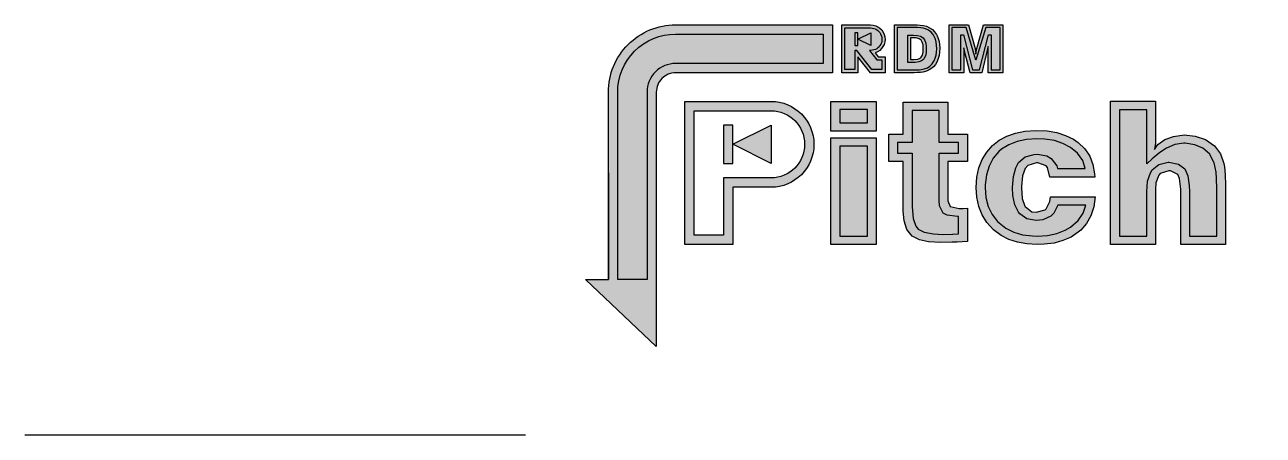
# Model space of a CAD drawing. Header units: millimetres. Extents: x 2963 to 3529, y 1318 to 1533.
# Drawn here: x 2963.2 to 3049.7, y 1330.5 to 1359.2 of the extents above; entities that cross this region are included whole.
import ezdxf

# ---------------------------------------------------------------- set-up
doc = ezdxf.new("R2010")
doc.units = ezdxf.units.MM
doc.layers.get('0').update_dxf_attribs({"color": 255})
for name, color, linetype in [('image', 142, 'Continuous'), ('textbound', 255, 'Continuous'), ('textboundcntr', 7, 'Continuous'), ('texthatch', 7, 'Continuous')]:
    doc.layers.add(name, color=color, linetype=linetype)

msp = doc.modelspace()

# ---------------------------------------------------------------- hatches: boundary and pattern name
h = msp.add_hatch(color=256)
h.dxf.hatch_style = 1
h.paths.add_polyline_path([(3022.22, 1357.379, 1.057223), (3022.307, 1358.949), (3020.511, 1358.949), (3020.511, 1356.034), (3021.198, 1356.034), (3021.198, 1357.374), (3021.352, 1357.374), (3022.4, 1356.034), (3023.095, 1356.034), (3023.093, 1356.721), (3022.735, 1356.721)])
h.paths.add_polyline_path([(3022.313, 1357.712), (3021.416, 1358.162), (3021.416, 1357.712), (3021.198, 1357.712), (3021.198, 1358.611), (3021.416, 1358.611), (3021.416, 1358.162), (3022.313, 1358.611)], flags=16)
h.paths.add_polyline_path([(3026.88, 1357.039), (3026.915, 1357.264), (3026.925, 1357.492), (3026.915, 1357.735), (3026.883, 1357.958), (3026.828, 1358.161), (3026.775, 1358.294), (3026.665, 1358.489), (3026.525, 1358.654), (3026.354, 1358.787), (3026.339, 1358.797), (3026.144, 1358.887), (3025.981, 1358.927), (3025.806, 1358.953), (3025.575, 1358.968), (3025.375, 1358.97), (3024.168, 1358.97), (3024.168, 1356.012), (3025.202, 1356.012), (3025.473, 1356.015), (3025.69, 1356.027), (3025.841, 1356.042), (3026.054, 1356.087), (3026.272, 1356.152), (3026.279, 1356.155), (3026.449, 1356.273), (3026.597, 1356.43), (3026.725, 1356.623), (3026.742, 1356.653), (3026.823, 1356.836)])
h.paths.add_polyline_path([(3024.897, 1358.442), (3025.31, 1358.442), (3025.57, 1358.424), (3025.781, 1358.366), (3025.971, 1358.253), (3026.089, 1358.078), (3026.154, 1357.883), (3026.186, 1357.645), (3026.191, 1357.492), (3026.176, 1357.222), (3026.129, 1357.001), (3026.051, 1356.831), (3025.994, 1356.753), (3025.853, 1356.648), (3025.663, 1356.578), (3025.422, 1356.543), (3025.292, 1356.541), (3024.897, 1356.541)], flags=16)
h.paths.add_polyline_path([(3025.102, 1358.254), (3025.35, 1358.254), (3025.48, 1358.246), (3025.695, 1358.191), (3025.843, 1358.083), (3025.916, 1357.961), (3025.969, 1357.758), (3025.986, 1357.492), (3025.974, 1357.259), (3025.928, 1357.044), (3025.848, 1356.896), (3025.776, 1356.834), (3025.593, 1356.758), (3025.335, 1356.733), (3025.102, 1356.733)], flags=0)
h.paths.add_polyline_path([(3028.616, 1358.474), (3028.789, 1358.474), (3029.42, 1356.012), (3029.911, 1356.012), (3030.53, 1358.474), (3030.725, 1358.474), (3030.725, 1356.012), (3031.346, 1356.012), (3031.346, 1358.97), (3030.349, 1358.97), (3029.665, 1356.691), (3028.984, 1358.97), (3027.987, 1358.97), (3027.987, 1356.012), (3028.616, 1356.012)])
at = {"layer": 'image'}
h = msp.add_hatch(color=1, dxfattribs=at)
h.dxf.hatch_style = 1
edge = h.paths.add_edge_path()
edge.add_line((3004.633, 1343.167), (3006.683, 1343.167))
edge.add_line((3006.683, 1343.167), (3006.683, 1354.467))
edge.add_arc((3008.683, 1354.467), 2, 90, 180, ccw=False)
edge.add_line((3008.683, 1356.467), (3018.994, 1356.467))
edge.add_line((3018.994, 1356.467), (3018.994, 1358.517))
edge.add_line((3018.994, 1358.517), (3008.683, 1358.517))
edge.add_arc((3008.683, 1354.467), 4.05, 90, 180)
edge.add_line((3004.633, 1354.467), (3004.633, 1343.167))
h = msp.add_hatch(color=256, dxfattribs=at)
h.dxf.hatch_style = 1
h.paths.add_polyline_path([(3022.076, 1353.241), (3020.147, 1353.241), (3020.147, 1352.325), (3022.076, 1352.325)])
h.paths.add_polyline_path([(3022.076, 1350.695), (3020.147, 1350.695), (3020.147, 1344.4), (3022.076, 1344.4)])
h.paths.add_polyline_path([(3027.093, 1350.194), (3028.453, 1350.194), (3028.453, 1350.949), (3027.093, 1350.949), (3027.093, 1353.17), (3025.208, 1353.17), (3025.208, 1350.949), (3024.192, 1350.949), (3024.192, 1350.194), (3025.208, 1350.194), (3025.208, 1346.441), (3025.276, 1345.641), (3025.47, 1345.095), (3025.627, 1344.901), (3026.046, 1344.684), (3026.704, 1344.557), (3027.347, 1344.527), (3028.052, 1344.543), (3028.453, 1344.572), (3028.453, 1345.776), (3028.386, 1345.776), (3027.646, 1345.865), (3027.362, 1346.015), (3027.122, 1346.531), (3027.093, 1346.905)])
h.paths.add_polyline_path([(3032.446, 1349.185), (3032.648, 1349.551), (3033.096, 1349.94), (3033.724, 1350.112), (3033.956, 1350.119), (3034.621, 1350.007), (3034.928, 1349.828), (3035.324, 1349.312), (3035.369, 1349.125), (3037.298, 1349.125), (3037.126, 1349.686), (3036.752, 1350.194), (3036.266, 1350.59), (3035.743, 1350.875), (3035.145, 1351.076), (3034.472, 1351.181), (3033.926, 1351.211), (3033.193, 1351.159), (3032.543, 1351.024), (3031.96, 1350.792), (3031.459, 1350.471), (3031.264, 1350.306), (3030.868, 1349.843), (3030.577, 1349.297), (3030.39, 1348.684), (3030.307, 1347.996), (3030.3, 1347.809), (3030.36, 1347.106), (3030.517, 1346.478), (3030.793, 1345.918), (3031.175, 1345.432), (3031.279, 1345.327), (3031.758, 1344.961), (3032.304, 1344.684), (3032.924, 1344.505), (3033.612, 1344.415), (3033.934, 1344.407), (3034.659, 1344.452), (3035.309, 1344.587), (3035.892, 1344.811), (3036.274, 1345.035), (3036.805, 1345.491), (3037.156, 1346.015), (3037.335, 1346.568), (3035.384, 1346.568), (3035.115, 1346.007), (3034.898, 1345.805), (3034.337, 1345.544), (3033.874, 1345.491), (3033.216, 1345.611), (3032.722, 1345.962), (3032.633, 1346.082), (3032.386, 1346.583), (3032.251, 1347.233), (3032.221, 1347.809), (3032.281, 1348.572)])
h.paths.add_polyline_path([(3041.657, 1348.235), (3041.851, 1348.819), (3041.978, 1349.035), (3042.442, 1349.417), (3043.116, 1349.564), (3043.825, 1349.439), (3044.259, 1349.103), (3044.461, 1348.624), (3044.565, 1347.936), (3044.58, 1347.51), (3044.58, 1344.4), (3046.487, 1344.4), (3046.487, 1347.705), (3046.472, 1348.437), (3046.442, 1348.863), (3046.307, 1349.529), (3046.292, 1349.581), (3045.971, 1350.157), (3045.522, 1350.553), (3044.962, 1350.792), (3044.281, 1350.89), (3044.199, 1350.89), (3043.556, 1350.8), (3042.973, 1350.553), (3042.509, 1350.239), (3041.986, 1349.805), (3041.597, 1349.447), (3041.597, 1353.23), (3039.683, 1353.23), (3039.683, 1344.4), (3041.597, 1344.4), (3041.597, 1347.495)])
h.paths.add_polyline_path([(3055.99, 1345.977), (3055.99, 1351.652), (3057.223, 1351.652), (3058.001, 1351.6), (3058.629, 1351.428), (3059.197, 1351.09), (3059.548, 1350.568), (3059.743, 1349.985), (3059.84, 1349.275), (3059.855, 1348.819), (3059.81, 1348.011), (3059.668, 1347.353), (3059.436, 1346.845), (3059.264, 1346.613), (3058.846, 1346.299), (3058.277, 1346.09), (3057.56, 1345.985), (3057.171, 1345.977)], flags=17)
h.paths.add_polyline_path([(3055.99, 1345.977), (3055.99, 1351.652), (3057.223, 1351.652), (3058.001, 1351.6), (3058.629, 1351.428), (3059.107, 1351.144), (3059.197, 1351.09), (3059.548, 1350.568), (3059.743, 1349.985), (3059.84, 1349.275), (3059.855, 1348.819), (3059.81, 1348.011), (3059.668, 1347.353), (3059.436, 1346.845), (3059.264, 1346.613), (3058.846, 1346.299), (3058.277, 1346.09), (3057.56, 1345.985), (3057.171, 1345.977)], flags=17)
h.paths.add_polyline_path([(3056.603, 1346.553), (3056.603, 1351.091), (3057.343, 1351.091), (3057.732, 1351.069), (3058.375, 1350.904), (3058.816, 1350.583), (3059.033, 1350.217), (3059.19, 1349.611), (3059.242, 1348.819), (3059.205, 1348.123), (3059.07, 1347.48), (3058.831, 1347.039), (3058.614, 1346.852), (3058.068, 1346.628), (3057.298, 1346.553)], flags=0)
h.paths.add_polyline_path([(3066.479, 1348.415), (3066.479, 1348.662), (3066.561, 1349.357), (3066.854, 1350.03), (3067.444, 1350.486), (3068.118, 1350.654), (3068.872, 1350.546), (3069.467, 1350.197), (3069.821, 1349.604), (3069.971, 1348.953), (3069.986, 1348.594), (3069.986, 1348.415)], flags=17)
h.paths.add_polyline_path([(3066.479, 1348.415), (3066.479, 1348.662), (3066.561, 1349.357), (3066.808, 1349.925), (3066.854, 1350.03), (3067.444, 1350.486), (3068.072, 1350.643), (3068.118, 1350.654), (3068.872, 1350.546), (3069.395, 1350.239), (3069.467, 1350.197), (3069.821, 1349.604), (3069.971, 1348.953), (3069.986, 1348.594), (3069.986, 1348.415)], flags=17)
h.paths.add_polyline_path([(3067.1, 1348.998), (3067.122, 1349.192), (3067.414, 1349.753), (3067.571, 1349.895), (3068.199, 1350.067), (3068.498, 1350.037), (3069.036, 1349.768), (3069.163, 1349.619), (3069.373, 1348.998)], flags=0)
h = msp.add_hatch(color=1, dxfattribs=at)
h.dxf.hatch_style = 1
h.paths.add_polyline_path([(3004.633, 1343.167), (3004.633, 1341.383), (3006.683, 1341.383), (3006.683, 1343.167)])
at = {"layer": 'texthatch'}
h = msp.add_hatch(color=256, dxfattribs=at)
h.dxf.hatch_style = 1
edge = h.paths.add_edge_path()
edge.add_line((3003.983, 1343.167), (3007.333, 1343.167))
edge.add_line((3007.333, 1343.167), (3007.333, 1354.467))
edge.add_arc((3008.683, 1354.467), 1.35, 90, 180, ccw=False)
edge.add_line((3008.683, 1355.817), (3019.644, 1355.817))
edge.add_line((3019.644, 1355.817), (3019.644, 1359.167))
edge.add_line((3019.644, 1359.167), (3008.683, 1359.167))
edge.add_arc((3008.683, 1354.467), 4.7, 90, 180)
edge.add_line((3003.983, 1354.467), (3003.983, 1343.167))
edge = h.paths.add_edge_path(flags=17)
edge.add_line((3004.633, 1343.167), (3006.683, 1343.167))
edge.add_line((3006.683, 1343.167), (3006.683, 1354.467))
edge.add_arc((3008.683, 1354.467), 2, 90, 180, ccw=False)
edge.add_line((3008.683, 1356.467), (3018.994, 1356.467))
edge.add_line((3018.994, 1356.467), (3018.994, 1358.517))
edge.add_line((3018.994, 1358.517), (3008.683, 1358.517))
edge.add_arc((3008.683, 1354.467), 4.05, 90, 180)
edge.add_line((3004.633, 1354.467), (3004.633, 1343.167))
h = msp.add_hatch(color=256, dxfattribs=at)
h.dxf.hatch_style = 1
h.paths.add_polyline_path([(3026.199, 1355.929), (3026.394, 1356.017), (3026.522, 1356.097), (3026.687, 1356.237), (3026.828, 1356.403), (3026.954, 1356.611), (3027.035, 1356.821), (3027.088, 1357.029), (3027.121, 1357.252), (3027.132, 1357.524), (3027.116, 1357.785), (3027.083, 1358.008), (3027.028, 1358.211), (3026.955, 1358.399), (3026.905, 1358.497), (3026.778, 1358.682), (3026.627, 1358.832), (3026.429, 1358.966), (3026.219, 1359.065), (3025.991, 1359.13), (3025.778, 1359.153), (3025.55, 1359.165), (3025.275, 1359.17), (3023.962, 1359.17), (3023.962, 1355.817), (3025.079, 1355.817), (3025.342, 1355.819), (3025.59, 1355.827), (3025.791, 1355.842), (3025.961, 1355.864)])
h.paths.add_polyline_path([(3024.168, 1356.012), (3024.168, 1358.97), (3025.375, 1358.97), (3025.575, 1358.968), (3025.806, 1358.953), (3025.981, 1358.927), (3026.144, 1358.887), (3026.345, 1358.795), (3026.525, 1358.654), (3026.665, 1358.489), (3026.775, 1358.294), (3026.828, 1358.161), (3026.883, 1357.958), (3026.915, 1357.735), (3026.925, 1357.492), (3026.915, 1357.264), (3026.88, 1357.039), (3026.823, 1356.836), (3026.742, 1356.653), (3026.725, 1356.623), (3026.597, 1356.43), (3026.449, 1356.273), (3026.278, 1356.154), (3026.054, 1356.087), (3025.841, 1356.042), (3025.69, 1356.027), (3025.473, 1356.015), (3025.202, 1356.012)], flags=16)
h.paths.add_polyline_path([(3024.897, 1356.541), (3024.897, 1358.442), (3025.31, 1358.442), (3025.57, 1358.424), (3025.781, 1358.366), (3025.971, 1358.253), (3026.089, 1358.078), (3026.154, 1357.883), (3026.186, 1357.645), (3026.191, 1357.492), (3026.176, 1357.222), (3026.129, 1357.001), (3026.051, 1356.831), (3025.994, 1356.753), (3025.853, 1356.648), (3025.663, 1356.578), (3025.422, 1356.543), (3025.292, 1356.541)], flags=0)
h.paths.add_polyline_path([(3025.102, 1356.733), (3025.102, 1358.254), (3025.35, 1358.254), (3025.48, 1358.246), (3025.695, 1358.191), (3025.843, 1358.083), (3025.916, 1357.961), (3025.969, 1357.758), (3025.986, 1357.492), (3025.974, 1357.259), (3025.928, 1357.044), (3025.848, 1356.896), (3025.776, 1356.834), (3025.593, 1356.758), (3025.335, 1356.733)], flags=0)
h.paths.add_polyline_path([(3023.312, 1356.939), (3022.841, 1356.939), (3022.629, 1357.21, 0.848947), (3022.307, 1359.167), (3020.294, 1359.167), (3020.294, 1355.817), (3021.416, 1355.817), (3021.416, 1356.939), (3022.294, 1355.817), (3023.312, 1355.817)])
h.paths.add_polyline_path([(3023.095, 1356.034), (3022.4, 1356.034), (3021.352, 1357.374), (3021.198, 1357.374), (3021.198, 1356.034), (3020.511, 1356.034), (3020.511, 1358.949), (3022.307, 1358.949, -1.057223), (3022.22, 1357.379), (3022.735, 1356.721), (3023.093, 1356.721)], flags=16)
h.paths.add_polyline_path([(3022.313, 1357.712), (3021.416, 1358.162), (3021.416, 1357.712), (3021.198, 1357.712), (3021.198, 1358.611), (3021.416, 1358.611), (3021.416, 1358.162), (3022.313, 1358.611)], flags=0)
h.paths.add_polyline_path([(3028.821, 1357.46), (3028.816, 1357.56), (3028.851, 1357.412), (3029.267, 1355.817), (3030.069, 1355.817), (3030.482, 1357.497), (3030.525, 1357.653), (3030.52, 1357.47), (3030.52, 1355.817), (3031.551, 1355.817), (3031.551, 1359.17), (3030.199, 1359.17), (3029.731, 1357.517), (3029.673, 1357.29), (3029.665, 1357.107), (3029.635, 1357.357), (3029.6, 1357.51), (3029.14, 1359.17), (3027.782, 1359.17), (3027.782, 1355.817), (3028.821, 1355.817)])
h.paths.add_polyline_path([(3027.987, 1358.97), (3028.984, 1358.97), (3029.665, 1356.691), (3030.349, 1358.97), (3031.346, 1358.97), (3031.346, 1356.012), (3030.725, 1356.012), (3030.725, 1358.474), (3030.53, 1358.474), (3029.911, 1356.012), (3029.42, 1356.012), (3028.789, 1358.474), (3028.616, 1358.474), (3028.616, 1356.012), (3027.987, 1356.012)], flags=16)
h.paths.add_polyline_path([(3025.986, 1357.492), (3025.969, 1357.758), (3025.916, 1357.961), (3025.843, 1358.083), (3025.695, 1358.191), (3025.48, 1358.246), (3025.35, 1358.254), (3025.102, 1358.254), (3025.102, 1356.733), (3025.335, 1356.733), (3025.593, 1356.758), (3025.776, 1356.834), (3025.848, 1356.896), (3025.928, 1357.044), (3025.974, 1357.259)], flags=0)
h = msp.add_hatch(color=256, dxfattribs=at)
h.dxf.hatch_style = 1
h.paths.add_polyline_path([(3022.313, 1358.611), (3021.416, 1358.162), (3022.313, 1357.712)])
h.paths.add_polyline_path([(3021.416, 1358.611), (3021.198, 1358.611), (3021.198, 1357.712), (3021.416, 1357.712)])
h.paths.add_polyline_path([(3026.129, 1357.001), (3026.176, 1357.222), (3026.191, 1357.492), (3026.186, 1357.645), (3026.154, 1357.883), (3026.089, 1358.078), (3025.971, 1358.253), (3025.781, 1358.366), (3025.57, 1358.424), (3025.31, 1358.442), (3024.897, 1358.442), (3024.897, 1356.541), (3025.292, 1356.541), (3025.422, 1356.543), (3025.663, 1356.578), (3025.853, 1356.648), (3025.994, 1356.753), (3026.051, 1356.831)])
h.paths.add_polyline_path([(3025.102, 1358.254), (3025.35, 1358.254), (3025.48, 1358.246), (3025.695, 1358.191), (3025.843, 1358.083), (3025.916, 1357.961), (3025.969, 1357.758), (3025.986, 1357.492), (3025.974, 1357.259), (3025.928, 1357.044), (3025.848, 1356.896), (3025.776, 1356.834), (3025.593, 1356.758), (3025.335, 1356.733), (3025.102, 1356.733)], flags=0)
h.paths.add_polyline_path([(3025.986, 1357.492), (3025.969, 1357.758), (3025.916, 1357.961), (3025.843, 1358.083), (3025.695, 1358.191), (3025.48, 1358.246), (3025.35, 1358.254), (3025.102, 1358.254), (3025.102, 1356.733), (3025.335, 1356.733), (3025.593, 1356.758), (3025.776, 1356.834), (3025.848, 1356.896), (3025.928, 1357.044), (3025.974, 1357.259)], flags=16)
h = msp.add_hatch(color=256, dxfattribs=at)
h.dxf.hatch_style = 1
h.paths.add_polyline_path([(3009.333, 1353.817), (3009.333, 1343.817), (3012.683, 1343.817), (3012.683, 1347.817), (3015.344, 1347.817, 1), (3015.344, 1353.817)])
h.paths.add_polyline_path([(3015.344, 1353.167, -1), (3015.344, 1348.467), (3012.033, 1348.467), (3012.033, 1344.467), (3009.983, 1344.467), (3009.983, 1353.167)], flags=16)
h.paths.add_polyline_path([(3012.033, 1352.158), (3012.683, 1352.158), (3012.683, 1350.817), (3015.361, 1352.158), (3015.361, 1349.475), (3012.683, 1350.817), (3012.683, 1349.475), (3012.033, 1349.475)], flags=0)
h.paths.add_polyline_path([(3015.361, 1349.475), (3015.361, 1352.158), (3012.683, 1350.817)], flags=0)
h.paths.add_polyline_path([(3012.683, 1352.158), (3012.033, 1352.158), (3012.033, 1349.475), (3012.683, 1349.475)], flags=0)
h.paths.add_polyline_path([(3019.534, 1343.817), (3022.689, 1343.817), (3022.689, 1351.278), (3019.534, 1351.278)])
h.paths.add_polyline_path([(3020.147, 1350.695), (3022.076, 1350.695), (3022.076, 1344.4), (3020.147, 1344.4)], flags=16)
h.paths.add_polyline_path([(3019.534, 1351.742), (3022.689, 1351.742), (3022.689, 1353.817), (3019.534, 1353.817)])
h.paths.add_polyline_path([(3020.147, 1353.241), (3022.076, 1353.241), (3022.076, 1352.325), (3020.147, 1352.325)], flags=16)
h.paths.add_polyline_path([(3023.579, 1349.619), (3024.588, 1349.619), (3024.588, 1346.142), (3024.64, 1345.476), (3024.835, 1344.871), (3025.196, 1344.402), (3025.724, 1344.138), (3026.36, 1343.996), (3027.221, 1343.948), (3027.997, 1343.974), (3028.356, 1343.981), (3029.066, 1344.026), (3029.066, 1346.359), (3028.775, 1346.344), (3028.506, 1346.344), (3028.498, 1346.344), (3027.863, 1346.463), (3027.706, 1346.875), (3027.706, 1349.619), (3029.066, 1349.619), (3029.066, 1351.533), (3027.706, 1351.533), (3027.706, 1353.753), (3024.588, 1353.753), (3024.588, 1351.533), (3023.579, 1351.533)])
h.paths.add_polyline_path([(3024.192, 1350.949), (3025.208, 1350.949), (3025.208, 1353.17), (3027.093, 1353.17), (3027.093, 1350.949), (3028.453, 1350.949), (3028.453, 1350.194), (3027.093, 1350.194), (3027.093, 1346.905), (3027.122, 1346.531), (3027.362, 1346.015), (3027.646, 1345.865), (3028.386, 1345.776), (3028.453, 1345.776), (3028.453, 1344.572), (3028.042, 1344.542), (3028.02, 1344.542), (3027.347, 1344.527), (3026.704, 1344.557), (3026.046, 1344.684), (3025.627, 1344.901), (3025.47, 1345.095), (3025.276, 1345.641), (3025.208, 1346.441), (3025.208, 1350.194), (3024.192, 1350.194)], flags=16)
h.paths.add_polyline_path([(3029.732, 1348.519), (3029.687, 1347.809), (3029.732, 1347.114), (3029.866, 1346.463), (3030.098, 1345.88), (3030.42, 1345.357), (3030.882, 1344.845), (3031.414, 1344.452), (3031.952, 1344.176), (3032.558, 1343.974), (3033.223, 1343.854), (3033.949, 1343.817), (3034.435, 1343.832), (3035.122, 1343.921), (3035.743, 1344.093), (3036.311, 1344.34), (3036.805, 1344.669), (3036.992, 1344.826), (3037.395, 1345.29), (3037.694, 1345.828), (3037.896, 1346.448), (3037.986, 1347.151), (3034.868, 1347.151), (3034.816, 1346.83), (3034.562, 1346.306), (3034.494, 1346.247), (3033.866, 1346.075), (3033.575, 1346.112), (3033.096, 1346.471), (3033.074, 1346.508), (3032.902, 1347.032), (3032.842, 1347.809), (3032.842, 1347.876), (3032.917, 1348.624), (3033.104, 1349.133), (3033.298, 1349.342), (3033.904, 1349.529), (3033.982, 1349.527), (3034.562, 1349.319), (3034.659, 1349.2), (3034.823, 1348.527), (3037.963, 1348.527), (3037.949, 1348.744), (3037.836, 1349.402), (3037.612, 1349.992), (3037.268, 1350.501), (3036.805, 1350.942), (3036.468, 1351.166), (3035.922, 1351.443), (3035.317, 1351.637), (3034.651, 1351.749), (3033.847, 1351.791), (3033.074, 1351.734), (3032.423, 1351.6), (3031.825, 1351.39), (3031.294, 1351.099), (3030.823, 1350.725), (3030.42, 1350.276), (3030.098, 1349.753), (3029.866, 1349.17)])
h.paths.add_polyline_path([(3030.39, 1348.684), (3030.577, 1349.297), (3030.868, 1349.843), (3031.264, 1350.306), (3031.459, 1350.471), (3031.96, 1350.792), (3032.543, 1351.024), (3033.193, 1351.159), (3033.926, 1351.211), (3034.472, 1351.181), (3035.145, 1351.076), (3035.743, 1350.875), (3036.266, 1350.59), (3036.752, 1350.194), (3037.126, 1349.686), (3037.298, 1349.125), (3035.369, 1349.125), (3035.324, 1349.312), (3034.928, 1349.828), (3034.621, 1350.007), (3033.956, 1350.119), (3033.724, 1350.112), (3033.096, 1349.94), (3032.648, 1349.551), (3032.446, 1349.185), (3032.281, 1348.572), (3032.221, 1347.809), (3032.251, 1347.233), (3032.386, 1346.583), (3032.633, 1346.082), (3032.722, 1345.962), (3033.216, 1345.611), (3033.874, 1345.491), (3034.337, 1345.544), (3034.898, 1345.805), (3035.115, 1346.007), (3035.384, 1346.568), (3037.335, 1346.568), (3037.156, 1346.015), (3036.805, 1345.491), (3036.274, 1345.035), (3035.892, 1344.811), (3035.309, 1344.587), (3034.659, 1344.452), (3033.934, 1344.407), (3033.612, 1344.415), (3032.924, 1344.505), (3032.304, 1344.684), (3031.758, 1344.961), (3031.279, 1345.327), (3031.175, 1345.432), (3030.793, 1345.918), (3030.517, 1346.478), (3030.36, 1347.106), (3030.3, 1347.809), (3030.307, 1347.996)], flags=16)
h.paths.add_polyline_path([(3039.07, 1343.817), (3042.21, 1343.817), (3042.21, 1347.66), (3042.24, 1348.131), (3042.434, 1348.669), (3042.532, 1348.774), (3043.13, 1348.976), (3043.255, 1348.969), (3043.78, 1348.714), (3043.892, 1348.437), (3043.967, 1347.675), (3043.967, 1343.817), (3047.1, 1343.817), (3047.1, 1347.69), (3047.1, 1347.974), (3047.077, 1348.714), (3047.025, 1349.237), (3046.98, 1349.484), (3046.743, 1350.154), (3046.33, 1350.703), (3045.71, 1351.159), (3044.984, 1351.398), (3044.2, 1351.476), (3043.466, 1351.368), (3042.861, 1351.144), (3042.36, 1350.8), (3042.147, 1350.447), (3042.21, 1350.89), (3042.21, 1353.828), (3039.07, 1353.828)])
h.paths.add_polyline_path([(3039.683, 1353.23), (3041.597, 1353.23), (3041.597, 1349.447), (3041.986, 1349.805), (3042.509, 1350.239), (3042.973, 1350.553), (3043.556, 1350.8), (3044.199, 1350.89), (3044.281, 1350.89), (3044.962, 1350.792), (3045.522, 1350.553), (3045.971, 1350.157), (3046.292, 1349.581), (3046.307, 1349.529), (3046.442, 1348.863), (3046.472, 1348.437), (3046.487, 1347.705), (3046.487, 1344.4), (3044.58, 1344.4), (3044.58, 1347.51), (3044.565, 1347.936), (3044.461, 1348.624), (3044.259, 1349.103), (3043.825, 1349.439), (3043.145, 1349.559), (3043.092, 1349.559), (3042.442, 1349.417), (3041.978, 1349.035), (3041.851, 1348.819), (3041.657, 1348.235), (3041.597, 1347.495), (3041.597, 1344.4), (3039.683, 1344.4)], flags=16)
h.paths.add_polyline_path([(3053.201, 1343.817), (3056.535, 1343.817), (3057.32, 1343.824), (3058.061, 1343.847), (3058.659, 1343.891), (3059.166, 1343.957), (3059.877, 1344.153), (3060.461, 1344.415), (3060.842, 1344.654), (3061.335, 1345.073), (3061.754, 1345.566), (3062.13, 1346.188), (3062.375, 1346.815), (3062.532, 1347.435), (3062.629, 1348.101), (3062.663, 1348.913), (3062.614, 1349.693), (3062.517, 1350.359), (3062.352, 1350.964), (3062.135, 1351.525), (3061.986, 1351.817), (3061.604, 1352.37), (3061.156, 1352.818), (3060.563, 1353.217), (3059.937, 1353.514), (3059.257, 1353.706), (3058.621, 1353.775), (3057.941, 1353.813), (3057.119, 1353.828), (3053.201, 1353.828)])
h.paths.add_polyline_path([(3053.814, 1353.23), (3057.418, 1353.23), (3058.016, 1353.222), (3058.704, 1353.177), (3059.227, 1353.103), (3059.713, 1352.983), (3060.296, 1352.714), (3060.341, 1352.684), (3060.849, 1352.288), (3061.268, 1351.794), (3061.597, 1351.211), (3061.754, 1350.815), (3061.919, 1350.209), (3062.016, 1349.544), (3062.046, 1348.819), (3062.016, 1348.138), (3061.911, 1347.465), (3061.739, 1346.86), (3061.5, 1346.314), (3061.447, 1346.224), (3061.066, 1345.648), (3060.625, 1345.177), (3060.117, 1344.826), (3060.094, 1344.819), (3059.444, 1344.624), (3058.808, 1344.49), (3058.36, 1344.445), (3057.709, 1344.407), (3056.902, 1344.4), (3053.814, 1344.4)], flags=16)
h.paths.add_polyline_path([(3055.99, 1351.652), (3057.223, 1351.652), (3058.001, 1351.6), (3058.629, 1351.428), (3059.197, 1351.09), (3059.548, 1350.568), (3059.743, 1349.985), (3059.84, 1349.275), (3059.855, 1348.819), (3059.81, 1348.011), (3059.668, 1347.353), (3059.436, 1346.845), (3059.264, 1346.613), (3058.846, 1346.299), (3058.277, 1346.09), (3057.56, 1345.985), (3057.171, 1345.977), (3055.99, 1345.977)], flags=0)
h.paths.add_polyline_path([(3055.99, 1351.652), (3057.223, 1351.652), (3058.001, 1351.6), (3058.629, 1351.428), (3059.107, 1351.144), (3059.197, 1351.09), (3059.548, 1350.568), (3059.743, 1349.985), (3059.84, 1349.275), (3059.855, 1348.819), (3059.81, 1348.011), (3059.668, 1347.353), (3059.436, 1346.845), (3059.264, 1346.613), (3058.846, 1346.299), (3058.277, 1346.09), (3057.56, 1345.985), (3057.171, 1345.977), (3055.99, 1345.977)], flags=0)
h.paths.add_polyline_path([(3056.603, 1351.091), (3057.343, 1351.091), (3057.732, 1351.069), (3058.375, 1350.904), (3058.816, 1350.583), (3059.033, 1350.217), (3059.19, 1349.611), (3059.242, 1348.819), (3059.205, 1348.123), (3059.07, 1347.48), (3058.831, 1347.039), (3058.614, 1346.852), (3058.068, 1346.628), (3057.298, 1346.553), (3056.603, 1346.553)], flags=0)
h.paths.add_polyline_path([(3055.99, 1345.977), (3057.171, 1345.977), (3057.56, 1345.985), (3058.277, 1346.09), (3058.846, 1346.299), (3059.264, 1346.613), (3059.436, 1346.845), (3059.668, 1347.353), (3059.81, 1348.011), (3059.855, 1348.819), (3059.84, 1349.275), (3059.743, 1349.985), (3059.548, 1350.568), (3059.257, 1351.002), (3059.107, 1351.144), (3058.629, 1351.428), (3058.001, 1351.6), (3057.223, 1351.652), (3055.99, 1351.652)], flags=0)
h.paths.add_polyline_path([(3064.124, 1346.463), (3064.348, 1345.873), (3064.67, 1345.349), (3065.083, 1344.876), (3065.597, 1344.475), (3066.135, 1344.19), (3066.733, 1343.981), (3067.399, 1343.854), (3068.117, 1343.817), (3068.378, 1343.817), (3069.104, 1343.876), (3069.754, 1344.004), (3070.345, 1344.19), (3070.868, 1344.452), (3071.302, 1344.774), (3071.705, 1345.237), (3072.019, 1345.798), (3072.229, 1346.463), (3069.246, 1346.463), (3068.894, 1346.007), (3068.289, 1345.873), (3067.952, 1345.91), (3067.421, 1346.202), (3067.272, 1346.404), (3067.1, 1347.032), (3072.453, 1347.039), (3072.453, 1347.368), (3072.453, 1347.682), (3072.378, 1348.385), (3072.229, 1349.028), (3072.004, 1349.611), (3071.705, 1350.142), (3071.266, 1350.676), (3070.726, 1351.106), (3070.188, 1351.405), (3069.597, 1351.622), (3068.939, 1351.749), (3068.124, 1351.792), (3067.354, 1351.727), (3066.704, 1351.592), (3066.113, 1351.376), (3065.582, 1351.076), (3065.105, 1350.69), (3064.685, 1350.217), (3064.363, 1349.693), (3064.139, 1349.103), (3064.004, 1348.46), (3063.96, 1347.749), (3063.997, 1347.114)])
h.paths.add_polyline_path([(3064.633, 1347.069), (3064.58, 1347.772), (3064.58, 1347.981), (3064.662, 1348.669), (3064.857, 1349.282), (3065.148, 1349.82), (3065.552, 1350.284), (3065.761, 1350.463), (3066.27, 1350.792), (3066.853, 1351.024), (3067.504, 1351.159), (3068.221, 1351.211), (3068.58, 1351.196), (3069.261, 1351.099), (3069.866, 1350.904), (3070.404, 1350.613), (3070.875, 1350.224), (3071.025, 1350.052), (3071.376, 1349.551), (3071.631, 1348.976), (3071.78, 1348.34), (3071.84, 1347.63), (3066.479, 1347.63), (3066.479, 1347.338), (3066.494, 1346.979), (3066.636, 1346.329), (3066.928, 1345.828), (3067.047, 1345.701), (3067.571, 1345.394), (3068.251, 1345.29), (3068.475, 1345.305), (3069.107, 1345.464), (3069.604, 1345.865), (3071.489, 1345.865), (3071.384, 1345.678), (3070.973, 1345.23), (3070.352, 1344.841), (3070.12, 1344.736), (3069.545, 1344.557), (3068.879, 1344.445), (3068.139, 1344.407), (3067.877, 1344.415), (3067.19, 1344.497), (3066.569, 1344.676), (3066.016, 1344.946), (3065.537, 1345.319), (3065.455, 1345.409), (3065.066, 1345.888), (3064.797, 1346.441)], flags=16)
h.paths.add_polyline_path([(3066.479, 1348.415), (3066.479, 1348.662), (3066.561, 1349.357), (3066.854, 1350.03), (3067.444, 1350.486), (3068.118, 1350.654), (3068.872, 1350.546), (3069.467, 1350.197), (3069.821, 1349.604), (3069.971, 1348.953), (3069.986, 1348.594), (3069.986, 1348.415)], flags=0)
h.paths.add_polyline_path([(3067.1, 1348.998), (3067.122, 1349.192), (3067.414, 1349.753), (3067.571, 1349.895), (3068.199, 1350.067), (3068.498, 1350.037), (3069.036, 1349.768), (3069.163, 1349.619), (3069.373, 1348.998)], flags=0)
h.paths.add_polyline_path([(3073.918, 1345.357), (3074.381, 1344.845), (3074.913, 1344.452), (3075.459, 1344.176), (3076.064, 1343.974), (3076.73, 1343.854), (3077.455, 1343.817), (3077.933, 1343.832), (3078.621, 1343.921), (3079.249, 1344.093), (3079.81, 1344.34), (3080.411, 1344.734), (3080.894, 1345.29), (3081.201, 1345.828), (3081.395, 1346.448), (3081.492, 1347.151), (3078.367, 1347.151), (3078.322, 1346.83), (3078.068, 1346.306), (3077.993, 1346.247), (3077.365, 1346.075), (3077.074, 1346.112), (3076.595, 1346.471), (3076.573, 1346.508), (3076.401, 1347.032), (3076.348, 1347.809), (3076.348, 1347.876), (3076.416, 1348.624), (3076.603, 1349.133), (3076.797, 1349.342), (3077.403, 1349.529), (3077.481, 1349.527), (3078.068, 1349.319), (3078.158, 1349.2), (3078.322, 1348.527), (3081.462, 1348.527), (3081.455, 1348.744), (3081.343, 1349.402), (3081.111, 1349.992), (3080.767, 1350.501), (3080.311, 1350.942), (3079.974, 1351.166), (3079.421, 1351.443), (3078.816, 1351.637), (3078.15, 1351.749), (3077.351, 1351.791), (3076.58, 1351.734), (3075.922, 1351.6), (3075.332, 1351.39), (3074.793, 1351.099), (3074.322, 1350.725), (3073.918, 1350.276), (3073.597, 1349.753), (3073.373, 1349.17), (3073.231, 1348.519), (3073.186, 1347.809), (3073.231, 1347.114), (3073.365, 1346.463), (3073.597, 1345.88)])
h.paths.add_polyline_path([(3074.023, 1346.478), (3073.859, 1347.106), (3073.806, 1347.809), (3073.806, 1347.996), (3073.889, 1348.684), (3074.075, 1349.297), (3074.367, 1349.843), (3074.771, 1350.306), (3074.958, 1350.471), (3075.466, 1350.792), (3076.042, 1351.024), (3076.7, 1351.159), (3077.425, 1351.211), (3077.978, 1351.181), (3078.644, 1351.076), (3079.242, 1350.875), (3079.773, 1350.59), (3080.251, 1350.194), (3080.625, 1349.686), (3080.804, 1349.125), (3078.868, 1349.125), (3078.823, 1349.312), (3078.427, 1349.828), (3078.12, 1350.007), (3077.462, 1350.119), (3077.223, 1350.112), (3076.603, 1349.94), (3076.154, 1349.551), (3075.945, 1349.185), (3075.78, 1348.572), (3075.728, 1347.809), (3075.758, 1347.233), (3075.892, 1346.583), (3076.132, 1346.082), (3076.229, 1345.962), (3076.715, 1345.611), (3077.38, 1345.491), (3077.844, 1345.544), (3078.404, 1345.805), (3078.614, 1346.007), (3078.89, 1346.568), (3080.834, 1346.568), (3080.662, 1346.015), (3080.303, 1345.491), (3079.78, 1345.035), (3079.391, 1344.811), (3078.816, 1344.587), (3078.165, 1344.452), (3077.44, 1344.407), (3077.118, 1344.415), (3076.423, 1344.505), (3075.803, 1344.684), (3075.257, 1344.961), (3074.786, 1345.327), (3074.674, 1345.432), (3074.292, 1345.918)], flags=16)
h.paths.add_polyline_path([(3082.576, 1343.817), (3085.731, 1343.817), (3085.731, 1345.974), (3085.954, 1346.21), (3087.501, 1343.817), (3091.081, 1343.817), (3088.078, 1348.463), (3090.731, 1351.278), (3087.575, 1351.278), (3085.731, 1349.348), (3085.731, 1353.828), (3082.576, 1353.828)])
h.paths.add_polyline_path([(3083.189, 1353.245), (3085.118, 1353.245), (3085.118, 1347.779), (3087.839, 1350.665), (3089.311, 1350.665), (3087.302, 1348.534), (3089.955, 1344.43), (3087.835, 1344.43), (3086.044, 1347.2), (3085.118, 1346.218), (3085.118, 1344.4), (3083.189, 1344.4)], flags=16)
h = msp.add_hatch(color=256, dxfattribs=at)
h.dxf.hatch_style = 1
h.paths.add_polyline_path([(3015.361, 1352.158), (3012.683, 1350.817), (3015.361, 1349.475)])
h.paths.add_polyline_path([(3012.683, 1352.158), (3012.033, 1352.158), (3012.033, 1349.475), (3012.683, 1349.475)])
h.paths.add_polyline_path([(3059.743, 1349.985), (3059.548, 1350.568), (3059.257, 1351.002), (3059.107, 1351.144), (3058.629, 1351.428), (3058.001, 1351.6), (3057.223, 1351.652), (3055.99, 1351.652), (3055.99, 1345.977), (3057.171, 1345.977), (3057.56, 1345.985), (3058.277, 1346.09), (3058.846, 1346.299), (3059.264, 1346.613), (3059.436, 1346.845), (3059.668, 1347.353), (3059.81, 1348.011), (3059.855, 1348.819), (3059.84, 1349.275)])
h.paths.add_polyline_path([(3056.603, 1351.091), (3057.343, 1351.091), (3057.732, 1351.069), (3058.375, 1350.904), (3058.816, 1350.583), (3059.033, 1350.217), (3059.19, 1349.611), (3059.242, 1348.819), (3059.205, 1348.123), (3059.07, 1347.48), (3058.831, 1347.039), (3058.614, 1346.852), (3058.068, 1346.628), (3057.298, 1346.553), (3056.603, 1346.553)], flags=16)
h.paths.add_polyline_path([(3069.522, 1350.104), (3069.395, 1350.239), (3068.872, 1350.546), (3068.199, 1350.643), (3068.072, 1350.643), (3067.444, 1350.486), (3066.95, 1350.104), (3066.808, 1349.925), (3066.561, 1349.357), (3066.479, 1348.662), (3066.479, 1348.415), (3069.986, 1348.415), (3069.986, 1348.594), (3069.971, 1348.953), (3069.821, 1349.604)])
h.paths.add_polyline_path([(3067.414, 1349.753), (3067.571, 1349.895), (3068.199, 1350.067), (3068.498, 1350.037), (3069.036, 1349.768), (3069.163, 1349.619), (3069.373, 1348.998), (3067.1, 1348.998), (3067.122, 1349.192)], flags=16)
h = msp.add_hatch(color=256, dxfattribs=at)
h.dxf.hatch_style = 1
h.paths.add_polyline_path([(3007.333, 1343.167), (3003.983, 1343.167), (3003.983, 1341.383), (3002.376, 1341.383), (3007.333, 1336.683)])
h.paths.add_polyline_path([(3006.683, 1343.167), (3004.633, 1343.167), (3004.633, 1341.383), (3006.683, 1341.383)])

# ---------------------------------------------------------------- linework, layer by layer
msp.add_line((3023.312, 1356.939), (3023.312, 1355.817))
for points in [[(3003.983, 1343.167), (3003.983, 1348.817), (3003.983, 1354.467, -0.414214), (3008.683, 1359.167), (3019.644, 1359.167), (3019.644, 1355.817)], [(3023.312, 1355.817), (3022.294, 1355.817), (3021.416, 1356.939), (3021.416, 1355.817), (3020.294, 1355.817), (3020.294, 1359.167), (3022.307, 1359.167, -0.848947), (3022.629, 1357.21), (3022.841, 1356.939), (3023.312, 1356.939)], [(3019.644, 1355.817), (3008.683, 1355.817, 0.414214), (3007.333, 1354.467), (3007.333, 1348.817), (3007.333, 1343.167)]]:
    msp.add_lwpolyline(points, format="xyb")
at = {"color": 7, "true_color": 0xffffff}
msp.add_lwpolyline([(3021.198, 1358.611), (3021.198, 1357.712), (3021.416, 1357.712), (3021.416, 1358.611), (3021.198, 1358.611)], dxfattribs=at)
msp.add_lwpolyline([(3022.313, 1358.611), (3022.313, 1357.712), (3021.416, 1358.162)], close=True, dxfattribs=at)
for points in [[(3027.121, 1357.252), (3027.088, 1357.029), (3027.035, 1356.821), (3026.954, 1356.611), (3026.828, 1356.403), (3026.687, 1356.237), (3026.522, 1356.097), (3026.394, 1356.017), (3026.199, 1355.929), (3025.961, 1355.864), (3025.791, 1355.842), (3025.59, 1355.827), (3025.342, 1355.819), (3025.079, 1355.817), (3023.962, 1355.817), (3023.962, 1359.17), (3025.275, 1359.17), (3025.55, 1359.165), (3025.778, 1359.153), (3025.991, 1359.13), (3026.219, 1359.065), (3026.429, 1358.966), (3026.627, 1358.832), (3026.778, 1358.682), (3026.905, 1358.497), (3026.955, 1358.399), (3027.028, 1358.211), (3027.083, 1358.008), (3027.116, 1357.785), (3027.132, 1357.524)], [(3027.782, 1359.17), (3029.14, 1359.17), (3029.6, 1357.51), (3029.635, 1357.357), (3029.665, 1357.107), (3029.673, 1357.29), (3029.731, 1357.517), (3030.199, 1359.17), (3031.551, 1359.17), (3031.551, 1355.817), (3030.52, 1355.817), (3030.52, 1357.47), (3030.525, 1357.653), (3030.482, 1357.497), (3030.069, 1355.817), (3029.267, 1355.817), (3028.851, 1357.412), (3028.816, 1357.56), (3028.821, 1357.46), (3028.821, 1355.817), (3027.782, 1355.817)], [(3025.969, 1357.758), (3025.916, 1357.961), (3025.843, 1358.083), (3025.695, 1358.191), (3025.48, 1358.246), (3025.35, 1358.254), (3025.102, 1358.254), (3025.102, 1356.733), (3025.335, 1356.733), (3025.593, 1356.758), (3025.776, 1356.834), (3025.848, 1356.896), (3025.928, 1357.044), (3025.974, 1357.259), (3025.986, 1357.492)], [(3019.534, 1351.742), (3019.534, 1353.817), (3022.689, 1353.817), (3022.689, 1351.742)], [(3023.579, 1349.619), (3023.579, 1351.533), (3024.588, 1351.533), (3024.588, 1353.753), (3027.706, 1353.753), (3027.706, 1351.533), (3029.066, 1351.533), (3029.066, 1349.619), (3027.706, 1349.619), (3027.706, 1346.875), (3027.863, 1346.463), (3028.498, 1346.344), (3028.506, 1346.344), (3028.775, 1346.344), (3029.066, 1346.359), (3029.066, 1344.026), (3028.356, 1343.981), (3027.997, 1343.974), (3027.221, 1343.948), (3026.36, 1343.996), (3025.724, 1344.138), (3025.196, 1344.402), (3024.835, 1344.871), (3024.64, 1345.476), (3024.588, 1346.142), (3024.588, 1349.619)], [(3039.07, 1353.828), (3042.21, 1353.828), (3042.21, 1350.89), (3042.147, 1350.447), (3042.36, 1350.8), (3042.861, 1351.144), (3043.466, 1351.368), (3044.2, 1351.476), (3044.984, 1351.398), (3045.71, 1351.159), (3046.33, 1350.703), (3046.743, 1350.154), (3046.98, 1349.484), (3047.025, 1349.237), (3047.077, 1348.714), (3047.1, 1347.974), (3047.1, 1347.69), (3047.1, 1343.817), (3043.967, 1343.817), (3043.967, 1347.675), (3043.892, 1348.437), (3043.78, 1348.714), (3043.255, 1348.969), (3043.13, 1348.976), (3042.532, 1348.774), (3042.434, 1348.669), (3042.24, 1348.131), (3042.21, 1347.66), (3042.21, 1343.817), (3039.07, 1343.817)], [(3029.687, 1347.809), (3029.732, 1348.519), (3029.866, 1349.17), (3030.098, 1349.753), (3030.42, 1350.276), (3030.823, 1350.725), (3031.294, 1351.099), (3031.825, 1351.39), (3032.423, 1351.6), (3033.074, 1351.734), (3033.847, 1351.791), (3034.651, 1351.749), (3035.317, 1351.637), (3035.922, 1351.443), (3036.468, 1351.166), (3036.805, 1350.942), (3037.268, 1350.501), (3037.612, 1349.992), (3037.836, 1349.402), (3037.949, 1348.744), (3037.963, 1348.527), (3034.823, 1348.527), (3034.659, 1349.2), (3034.562, 1349.319), (3033.982, 1349.527), (3033.904, 1349.529), (3033.298, 1349.342), (3033.104, 1349.133), (3032.917, 1348.624), (3032.842, 1347.876), (3032.842, 1347.809), (3032.902, 1347.032), (3033.074, 1346.508), (3033.096, 1346.471), (3033.575, 1346.112), (3033.866, 1346.075), (3034.494, 1346.247), (3034.562, 1346.306), (3034.816, 1346.83), (3034.868, 1347.151), (3037.986, 1347.151), (3037.896, 1346.448), (3037.694, 1345.828), (3037.395, 1345.29), (3036.992, 1344.826), (3036.805, 1344.669), (3036.311, 1344.34), (3035.743, 1344.093), (3035.122, 1343.921), (3034.435, 1343.832), (3033.949, 1343.817), (3033.223, 1343.854), (3032.558, 1343.974), (3031.952, 1344.176), (3031.414, 1344.452), (3030.882, 1344.845), (3030.42, 1345.357), (3030.098, 1345.88), (3029.866, 1346.463), (3029.732, 1347.114)], [(3019.534, 1351.278), (3022.689, 1351.278), (3022.689, 1343.817), (3019.534, 1343.817)]]:
    msp.add_lwpolyline(points, close=True)
for points in [[(3023.093, 1356.721), (3023.095, 1356.034)], [(3007.333, 1343.167), (3007.333, 1341.383), (3007.333, 1336.683), (3002.376, 1341.383), (3003.983, 1341.383), (3003.983, 1343.167)]]:
    msp.add_lwpolyline(points)
msp.add_lwpolyline([(3015.344, 1347.817), (3012.683, 1347.817), (3012.683, 1343.817), (3009.333, 1343.817), (3009.333, 1353.817), (3015.344, 1353.817, -1)], format="xyb", close=True)
at = {"layer": 'textbound'}
for points in [[(3004.633, 1343.167), (3004.633, 1348.817), (3004.633, 1354.467, -0.414214), (3008.683, 1358.517), (3018.994, 1358.517), (3018.994, 1356.467), (3008.683, 1356.467, 0.414214), (3006.683, 1354.467), (3006.683, 1348.817), (3006.683, 1343.167)], [(3023.095, 1356.034), (3022.4, 1356.034), (3021.352, 1357.374), (3021.198, 1357.374), (3021.198, 1356.034), (3020.511, 1356.034), (3020.511, 1358.949), (3022.307, 1358.949, -1.057223), (3022.22, 1357.379), (3022.735, 1356.721), (3023.093, 1356.721)]]:
    msp.add_lwpolyline(points, format="xyb", dxfattribs=at)
for points in [[(3021.198, 1358.611), (3021.198, 1357.712), (3021.416, 1357.712), (3021.416, 1358.611), (3021.198, 1358.611)], [(3012.033, 1352.158), (3012.033, 1349.475), (3012.683, 1349.475), (3012.683, 1352.158), (3012.033, 1352.158)], [(3006.683, 1343.167), (3006.683, 1341.383), (3004.633, 1341.383), (3004.633, 1343.167)]]:
    msp.add_lwpolyline(points, dxfattribs=at)
for points in [[(3022.313, 1358.611), (3022.313, 1357.712), (3021.416, 1358.162)], [(3022.076, 1353.241), (3020.147, 1353.241), (3020.147, 1352.325), (3022.076, 1352.325)], [(3027.093, 1350.194), (3028.453, 1350.194), (3028.453, 1350.949), (3027.093, 1350.949), (3027.093, 1353.17), (3025.208, 1353.17), (3025.208, 1350.949), (3024.192, 1350.949), (3024.192, 1350.194), (3025.208, 1350.194), (3025.208, 1346.441), (3025.276, 1345.641), (3025.47, 1345.095), (3025.627, 1344.901), (3026.046, 1344.684), (3026.704, 1344.557), (3027.347, 1344.527), (3028.02, 1344.542), (3028.042, 1344.542), (3028.453, 1344.572), (3028.453, 1345.776), (3028.386, 1345.776), (3027.646, 1345.865), (3027.362, 1346.015), (3027.122, 1346.531), (3027.093, 1346.905)], [(3041.851, 1348.819), (3041.978, 1349.035), (3042.442, 1349.417), (3043.092, 1349.559), (3043.145, 1349.559), (3043.825, 1349.439), (3044.259, 1349.103), (3044.461, 1348.624), (3044.565, 1347.936), (3044.58, 1347.51), (3044.58, 1344.4), (3046.487, 1344.4), (3046.487, 1347.705), (3046.472, 1348.437), (3046.442, 1348.863), (3046.307, 1349.529), (3046.292, 1349.581), (3045.971, 1350.157), (3045.522, 1350.553), (3044.962, 1350.792), (3044.281, 1350.89), (3044.199, 1350.89), (3043.556, 1350.8), (3042.973, 1350.553), (3042.509, 1350.239), (3041.986, 1349.805), (3041.597, 1349.447), (3041.597, 1353.23), (3039.683, 1353.23), (3039.683, 1344.4), (3041.597, 1344.4), (3041.597, 1347.495), (3041.657, 1348.235)], [(3015.361, 1352.158), (3015.361, 1349.475), (3012.683, 1350.817)], [(3022.076, 1350.695), (3020.147, 1350.695), (3020.147, 1344.4), (3022.076, 1344.4)], [(3032.446, 1349.185), (3032.648, 1349.551), (3033.096, 1349.94), (3033.724, 1350.112), (3033.956, 1350.119), (3034.621, 1350.007), (3034.928, 1349.828), (3035.324, 1349.312), (3035.369, 1349.125), (3037.298, 1349.125), (3037.126, 1349.686), (3036.752, 1350.194), (3036.266, 1350.59), (3035.743, 1350.875), (3035.145, 1351.076), (3034.472, 1351.181), (3033.926, 1351.211), (3033.193, 1351.159), (3032.543, 1351.024), (3031.96, 1350.792), (3031.459, 1350.471), (3031.264, 1350.306), (3030.868, 1349.843), (3030.577, 1349.297), (3030.39, 1348.684), (3030.307, 1347.996), (3030.3, 1347.809), (3030.36, 1347.106), (3030.517, 1346.478), (3030.793, 1345.918), (3031.175, 1345.432), (3031.279, 1345.327), (3031.758, 1344.961), (3032.304, 1344.684), (3032.924, 1344.505), (3033.612, 1344.415), (3033.934, 1344.407), (3034.659, 1344.452), (3035.309, 1344.587), (3035.892, 1344.811), (3036.274, 1345.035), (3036.805, 1345.491), (3037.156, 1346.015), (3037.335, 1346.568), (3035.384, 1346.568), (3035.115, 1346.007), (3034.898, 1345.805), (3034.337, 1345.544), (3033.874, 1345.491), (3033.216, 1345.611), (3032.722, 1345.962), (3032.633, 1346.082), (3032.386, 1346.583), (3032.251, 1347.233), (3032.221, 1347.809), (3032.281, 1348.572)]]:
    msp.add_lwpolyline(points, close=True, dxfattribs=at)
at = {"layer": 'textbound', "color": 7, "true_color": 0xffffff}
msp.add_lwpolyline([(3015.344, 1348.467), (3012.033, 1348.467), (3012.033, 1344.467), (3009.983, 1344.467), (3009.983, 1353.167), (3015.344, 1353.167, -1)], format="xyb", close=True, dxfattribs=at)
msp.add_lwpolyline([(3012.033, 1352.158), (3012.033, 1349.475), (3012.683, 1349.475), (3012.683, 1352.158), (3012.033, 1352.158)], dxfattribs=at)
msp.add_lwpolyline([(3015.361, 1352.158), (3015.361, 1349.475), (3012.683, 1350.817)], close=True, dxfattribs=at)
at = {"layer": 'textbound', "color": 5}
for points in [[(3003.983, 1348.817), (3003.983, 1343.167)], [(3007.333, 1348.817), (3007.333, 1343.167)], [(3003.983, 1343.167), (3003.983, 1341.383)], [(3007.333, 1343.167), (3007.333, 1341.383)]]:
    msp.add_lwpolyline(points, dxfattribs=at)
at = {"layer": 'textboundcntr'}
for points in [[(3026.883, 1357.958), (3026.828, 1358.161), (3026.775, 1358.294), (3026.665, 1358.489), (3026.525, 1358.654), (3026.354, 1358.787), (3026.339, 1358.797), (3026.144, 1358.887), (3025.981, 1358.927), (3025.806, 1358.953), (3025.575, 1358.968), (3025.375, 1358.97), (3024.168, 1358.97), (3024.168, 1356.012), (3025.202, 1356.012), (3025.473, 1356.015), (3025.69, 1356.027), (3025.841, 1356.042), (3026.054, 1356.087), (3026.272, 1356.152), (3026.279, 1356.155), (3026.449, 1356.273), (3026.597, 1356.43), (3026.725, 1356.623), (3026.742, 1356.653), (3026.823, 1356.836), (3026.88, 1357.039), (3026.915, 1357.264), (3026.925, 1357.492), (3026.915, 1357.735)], [(3028.616, 1358.474), (3028.789, 1358.474), (3029.42, 1356.012), (3029.911, 1356.012), (3030.53, 1358.474), (3030.725, 1358.474), (3030.725, 1356.012), (3031.346, 1356.012), (3031.346, 1358.97), (3030.349, 1358.97), (3029.665, 1356.691), (3028.984, 1358.97), (3027.987, 1358.97), (3027.987, 1356.012), (3028.616, 1356.012)], [(3026.191, 1357.492), (3026.176, 1357.222), (3026.129, 1357.001), (3026.051, 1356.831), (3025.994, 1356.753), (3025.853, 1356.648), (3025.663, 1356.578), (3025.422, 1356.543), (3025.292, 1356.541), (3024.897, 1356.541), (3024.897, 1358.442), (3025.31, 1358.442), (3025.57, 1358.424), (3025.781, 1358.366), (3025.971, 1358.253), (3026.089, 1358.078), (3026.154, 1357.883), (3026.186, 1357.645)]]:
    msp.add_lwpolyline(points, close=True, dxfattribs=at)
at = {"layer": 'texthatch'}
msp.add_lwpolyline([(2998.194, 1330.492), (2963.209, 1330.492)], dxfattribs=at)

doc.saveas('drawing.dxf')
